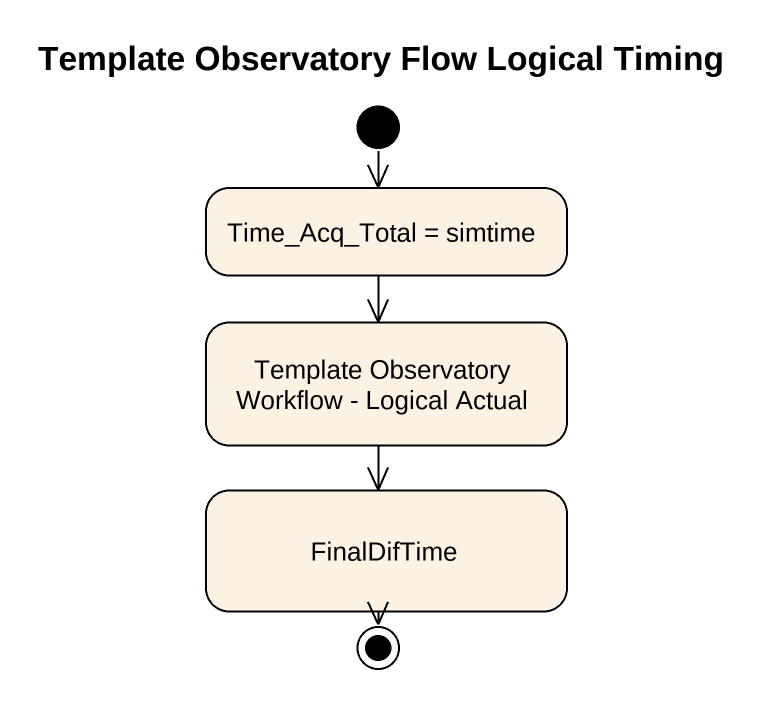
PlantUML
@startuml
title Template Observatory Flow Logical Timing
hide empty description
state "Time_Acq_Total = simtime" as Time_Acq_Total_simtime
state "Template Observatory Workflow - Logical Actual" as Template_Observatory
state FinalDifTime
[*] --> Time_Acq_Total_simtime
Time_Acq_Total_simtime --> Template_Observatory
Template_Observatory --> FinalDifTime
FinalDifTime --> [*]
@enduml
